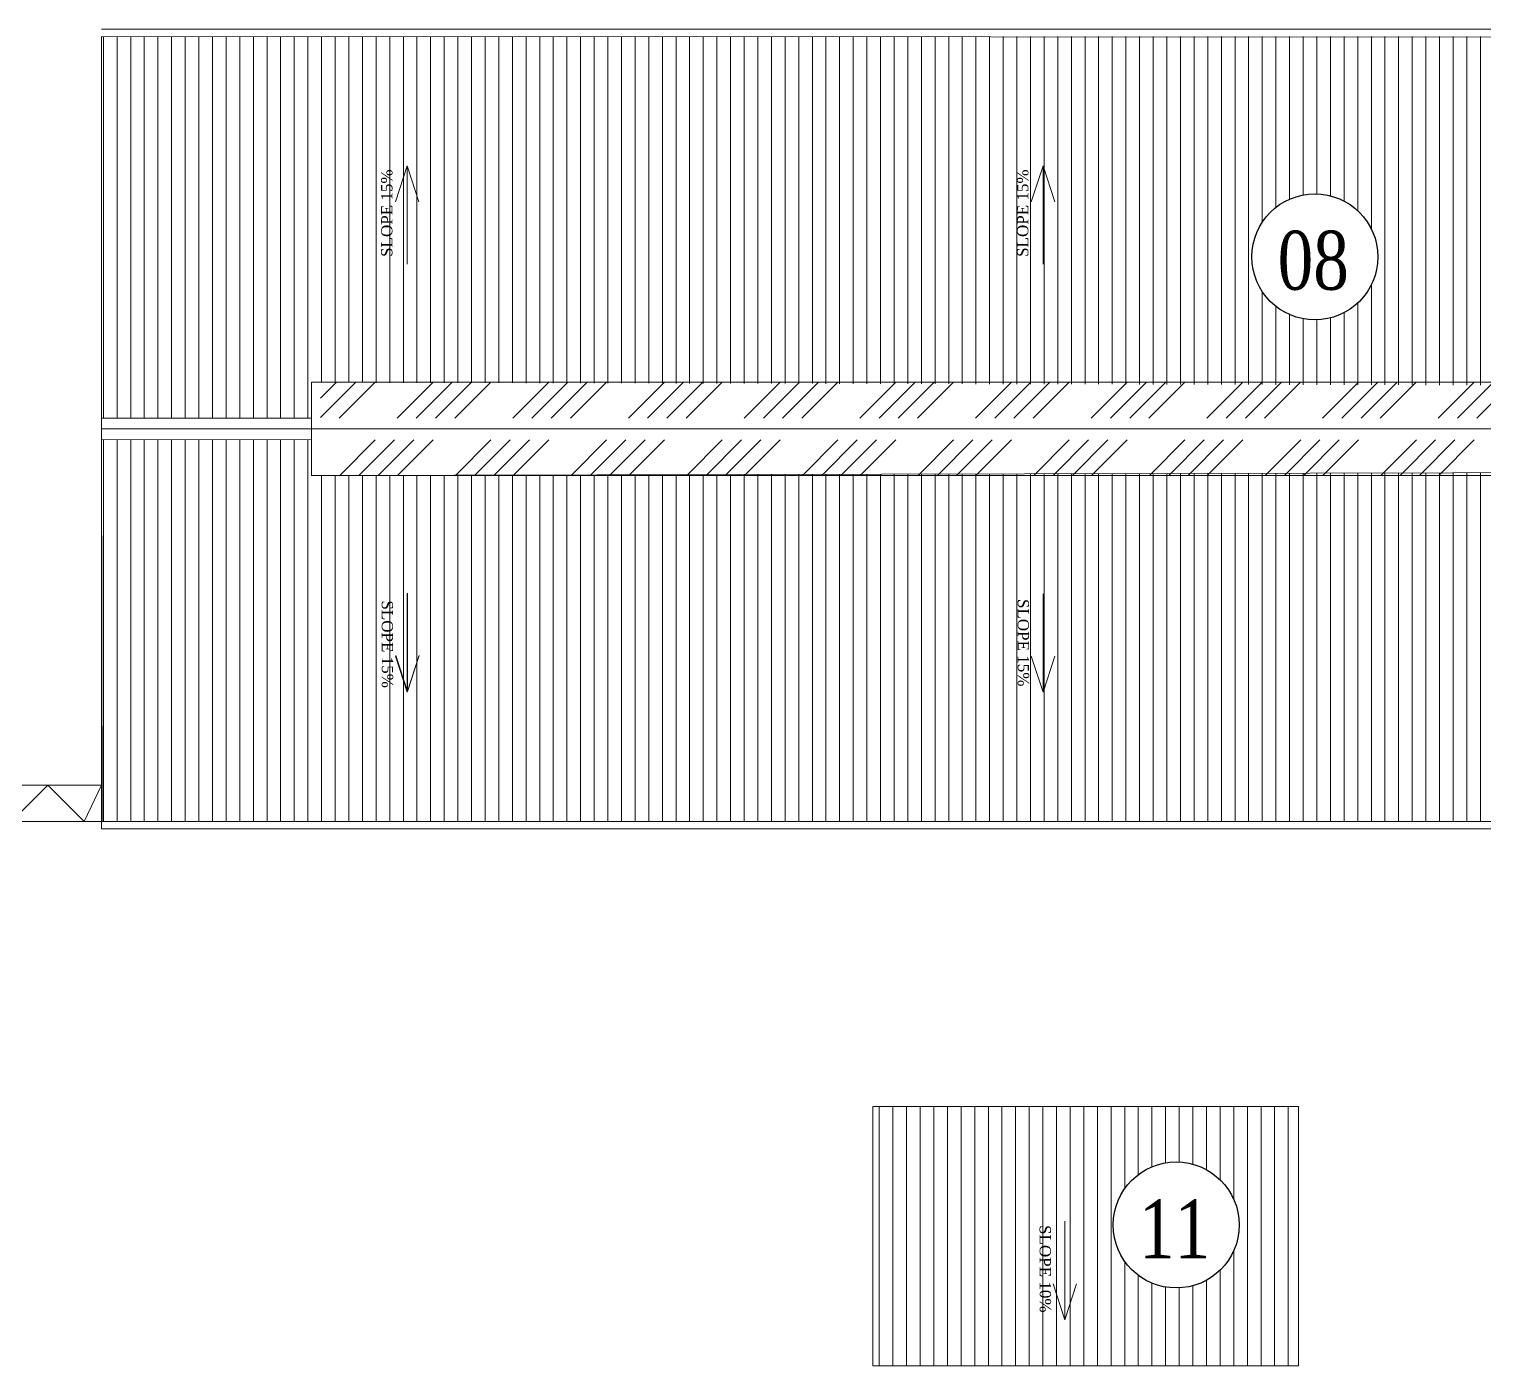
# Model space of a CAD drawing. Header units: inches. Extents: x 315041 to 662841, y -45540 to -35018.
# Drawn here: x 330947 to 331080.4, y -35925.2 to -35802.6 of the extents above; entities that cross this region are included whole.
import ezdxf

# ---------------------------------------------------------------- set-up
doc = ezdxf.new("R2010")
doc.units = ezdxf.units.IN
doc.header["$MEASUREMENT"] = 0
doc.linetypes.add('XRF-A-RF PLAN$0$ACAD_ISO02W100', pattern=[15, 12, -3])
for name, color, linetype in [('CAUTAO', 7, 'Continuous'), ('XRF-A-RF PLAN$0$TL- Steel Platform Structure', 30, 'Continuous'), ('XRF-A-RF PLAN$0$TL-Roof', 60, 'Continuous')]:
    doc.layers.add(name, color=color, linetype=linetype)
for name, color, linetype, lineweight in [('XRF-A-RF PLAN$0$TL-ARCH-BACKGROUND', 252, 'Continuous', 15), ('XRF-A-RF PLAN$0$TL-CSA-AXIS', 252, 'Continuous', 15), ('XRF-A-RF PLAN$0$XRF-A-GF-PLAN$0$TL- Brick wall', 132, 'Continuous', 15)]:
    doc.layers.add(name, color=color, linetype=linetype, lineweight=lineweight)
doc.styles.add('vntimeh.shx', font='vntimeh.shx', dxfattribs={"width": 0.8, "bigfont": 'bigfont.shx'})
doc.styles.add('XRF-A-RF PLAN$0$VNH', font='VHAVAN.TTF', dxfattribs={"height": 150})
pattern_1 = [(90, (340786.3139, -31431.4911), (-1.25, 2e-16), [])]

# ---------------------------------------------------------------- blocks, each defined once
blk = doc.blocks.new('XRF-A-RF PLAN$0$pb')
at = {"layer": 'XRF-A-RF PLAN$0$TL- Steel Platform Structure', "lineweight": 0, "ltscale": 1e-09}
for p, q in [((-2252251, -1332146), (-2261191, -1332146)), ((-2261191, -1332146), (-2260721, -1333146)), ((-2260721, -1332146), (-2260721, -1333146)), ((-2260721, -1333146), (-2259721, -1332146)), ((-2259721, -1332146), (-2259721, -1333146)), ((-2259721, -1332146), (-2258721, -1333146)), ((-2258721, -1332146), (-2258721, -1333146)), ((-2258721, -1333146), (-2257721, -1332146)), ((-2257721, -1332146), (-2257721, -1333146)), ((-2257721, -1332146), (-2256721, -1333146)), ((-2256721, -1332146), (-2256721, -1333146)), ((-2256721, -1333146), (-2255721, -1332146)), ((-2255721, -1332146), (-2255721, -1333146)), ((-2255721, -1332146), (-2254721, -1333146)), ((-2254721, -1332146), (-2254721, -1333146)), ((-2254721, -1333146), (-2253721, -1332146)), ((-2253721, -1332146), (-2252721, -1333146)), ((-2252721, -1333146), (-2252251, -1332146)), ((-2252251, -1333146), (-2261191, -1333146))]:
    blk.add_line(p, q, dxfattribs=at)

msp = doc.modelspace()

# ---------------------------------------------------------------- hatches: boundary and pattern name
at = {"layer": 'XRF-A-RF PLAN$0$TL-ARCH-BACKGROUND', "lineweight": 0, "ltscale": 1e-09}
h = msp.add_hatch(dxfattribs=at)
h.set_pattern_fill('ANSI31', color=256, scale=10, angle=45)
h.set_pattern_definition(pattern_1)
h.paths.add_polyline_path([(330978.7472, -35823.5743), (330978.7658, -35815.2162), (330981.2427, -35815.2217), (330981.2241, -35823.5798)], flags=24)
h.paths.add_polyline_path([(331037.0555, -35823.7038), (331037.0741, -35815.3457), (331039.5509, -35815.3512), (331039.5324, -35823.7093)], flags=24)
h.paths.add_polyline_path([(331095.3638, -35823.8333), (331095.3823, -35815.4752), (331097.8592, -35815.4807), (331097.8406, -35823.8388)], flags=24)
edge = h.paths.add_edge_path()
edge.add_arc((331064.8884, -35823.5337), 5.7764, 0, 360)
h.paths.add_polyline_path([(330972.8817, -35838.3543), (330953.6326, -35838.3115), (330953.7103, -35803.3116), (331116.7931, -35803.3115), (331116.7228, -35835.3737), (330972.889, -35835.0543)])
h = msp.add_hatch(dxfattribs=at)
h.set_pattern_fill('ANSI34', color=256, scale=10, style=0)
h.set_pattern_definition([(45, (340786.314, -31431.491), (-5.303301, 5.303301), []), (45, (340788.082, -31431.491), (-5.303301, 5.303301), []), (45, (340789.8494, -31431.491), (-5.303301, 5.303301), []), (45, (340791.617, -31431.491), (-5.303301, 5.303301), [])])
h.paths.add_polyline_path([(330993.2129, -35835.0115), (330973.7129, -35835.0115), (330973.7129, -35838.3115), (330993.2129, -35838.3115)])
h.paths.add_polyline_path([(331013.2129, -35835.0115), (330993.2129, -35835.0115), (330993.2129, -35838.3115), (331013.2129, -35838.3115)])
h.paths.add_polyline_path([(331033.2129, -35835.0115), (331013.2129, -35835.0115), (331013.2129, -35838.3115), (331033.2129, -35838.3115)])
h.paths.add_polyline_path([(331053.2129, -35835.0115), (331033.2129, -35835.0115), (331033.2129, -35838.3115), (331053.2129, -35838.3115)])
h.paths.add_polyline_path([(331073.2129, -35835.0115), (331053.2129, -35835.0115), (331053.2129, -35838.3115), (331073.2129, -35838.3115)])
h.paths.add_polyline_path([(331115.8803, -35835.0115), (331073.2129, -35835.0115), (331073.2129, -35838.3115), (331115.8803, -35838.3115)])
h.paths.add_polyline_path([(331115.8803, -35840.3115), (331073.2129, -35840.3115), (331073.2129, -35843.5687), (331115.8803, -35843.5687)])
h.paths.add_polyline_path([(331073.2129, -35840.3115), (331053.2129, -35840.3115), (331053.2129, -35843.5687), (331073.2129, -35843.5687)])
h.paths.add_polyline_path([(331053.2129, -35840.3115), (331033.2129, -35840.3115), (331033.2129, -35843.5687), (331053.2129, -35843.5687)])
h.paths.add_polyline_path([(331033.2129, -35840.3115), (331013.2129, -35840.3115), (331013.2129, -35843.5687), (331033.2129, -35843.5687)])
h.paths.add_polyline_path([(331013.2129, -35840.3115), (330993.2129, -35840.3115), (330993.2129, -35843.5687), (331013.2129, -35843.5687)])
h.paths.add_polyline_path([(330993.2129, -35840.3115), (330973.7129, -35840.3115), (330973.7129, -35843.5687), (330993.2129, -35843.5687)])
h = msp.add_hatch(dxfattribs=at)
h.set_pattern_fill('ANSI31', color=256, scale=10, angle=45)
h.set_pattern_definition(pattern_1)
h.paths.add_polyline_path([(330972.8817, -35840.2687), (330953.6326, -35840.3115), (330953.7103, -35875.3114), (331116.7931, -35875.3115), (331116.7228, -35843.2493), (330972.889, -35843.5687)])
h.paths.add_polyline_path([(330980.6417, -35855.1398), (330980.6598, -35863.3094), (330979.0703, -35863.313), (330979.0522, -35855.1433)], flags=24)
h.paths.add_polyline_path([(331038.9499, -35855.0103), (331038.9681, -35863.1799), (331037.3786, -35863.1835), (331037.3604, -35855.0138)], flags=24)
h.paths.add_polyline_path([(331097.2582, -35854.8808), (331097.2764, -35863.0504), (331095.6868, -35863.054), (331095.6687, -35854.8843)], flags=24)
at = {"layer": 'XRF-A-RF PLAN$0$TL-Roof', "lineweight": 0, "ltscale": 1e-09}
h = msp.add_hatch(dxfattribs=at)
h.set_pattern_fill('ANSI31', color=256, scale=10, angle=45)
h.set_pattern_definition([(90, (9053.7001, 995.3109), (-1.25, 2e-16), [])])
h.paths.add_polyline_path([(331024.347, -35901.4281), (331024.347, -35925.2281), (331063.3803, -35925.2281), (331063.3803, -35901.4281)])
h.paths.add_polyline_path([(331057.9498, -35912.3047, -1), (331046.3971, -35912.3047, -1)], flags=16)
h.paths.add_polyline_path([(331048.1025, -35908.603), (331055.9454, -35908.603), (331055.9454, -35916.703), (331048.1025, -35916.703)], flags=8)
h.paths.add_polyline_path([(331040.9432, -35912.4236), (331040.9614, -35920.5932), (331039.3882, -35920.5967), (331039.3701, -35912.4271)], flags=24)

# ---------------------------------------------------------------- linework, layer by layer
at = {"layer": 'CAUTAO', "color": 1, "true_color": 0xfa051e}
for centre in [(331064.8884, -35823.5337), (331052.1734, -35912.3047)]:
    msp.add_circle(centre, 5.7764, dxfattribs=at)
at = {"layer": 'XRF-A-RF PLAN$0$TL-ARCH-BACKGROUND', "lineweight": 0, "ltscale": 1e-09}
for p, q in [((331116.7803, -35802.6448), (330953.6303, -35802.6448)), ((330953.6303, -35803.3115), (330953.6303, -35875.9782)), ((330981.6532, -35815.1727), (330980.5826, -35818.477)), ((330981.6532, -35824.2059), (330981.6532, -35815.1727)), ((330981.6532, -35815.1727), (330982.7237, -35818.477)), ((331039.9616, -35815.1727), (331038.891, -35818.477)), ((331039.9616, -35815.1727), (331041.0321, -35818.477)), ((331039.9616, -35824.2059), (331039.9616, -35815.1727)), ((330953.6303, -35839.3115), (331116.7137, -35839.3115)), ((330981.6532, -35854.4171), (330981.6532, -35863.4502)), ((330981.6866, -35854.3548), (330981.7067, -35863.3879)), ((331039.9616, -35854.4171), (331039.9616, -35863.4502)), ((330981.6532, -35863.4502), (330980.5826, -35860.146)), ((330981.7067, -35863.3879), (330980.6288, -35860.0861)), ((330981.6532, -35863.4502), (330982.7237, -35860.146)), ((330981.7067, -35863.3879), (330982.7699, -35860.0813)), ((331039.9616, -35863.4502), (331038.891, -35860.146)), ((331039.9616, -35863.4502), (331041.0321, -35860.146)), ((330953.6303, -35875.9782), (331116.797, -35875.9782))]:
    msp.add_line(p, q, dxfattribs=at)
for points in [[(330972.8795, -35838.3115), (330953.6303, -35838.3115), (330953.6303, -35803.3115), (331116.7137, -35803.3782), (331116.7137, -35835.0115), (330972.8795, -35835.0115), (330972.8795, -35838.3115)], [(330972.8795, -35835.0115), (331116.7137, -35835.0115), (331116.7137, -35843.5687), (330972.8795, -35843.5687)], [(330972.8817, -35840.2687), (330953.6326, -35840.3115), (330953.7103, -35875.3114), (331116.7931, -35875.3115), (331116.7228, -35843.2493), (330972.889, -35843.5687), (330972.8817, -35840.2687)]]:
    msp.add_lwpolyline(points, close=True, dxfattribs=at)
at = {"layer": 'XRF-A-RF PLAN$0$TL-Roof', "lineweight": 0, "ltscale": 1e-09}
for p, q in [((331041.9714, -35911.9598), (331041.9714, -35920.993)), ((331041.9714, -35920.993), (331040.9008, -35917.6887)), ((331041.9714, -35920.993), (331043.0419, -35917.6887))]:
    msp.add_line(p, q, dxfattribs=at)
at = {"layer": 'XRF-A-RF PLAN$0$XRF-A-GF-PLAN$0$TL- Brick wall', "lineweight": 0}
for p, q in [((331024.347, -35901.4281), (331063.3803, -35901.4281)), ((331024.347, -35925.2281), (331024.347, -35901.4281)), ((331063.3803, -35925.2281), (331024.347, -35925.2281))]:
    msp.add_line(p, q, dxfattribs=at)
msp.add_lwpolyline([(331024.347, -35901.4281), (331063.3803, -35901.4281), (331063.3803, -35925.2281), (331024.347, -35925.2281)], close=True, dxfattribs=at)

# ---------------------------------------------------------------- block references
at = {"layer": 'XRF-A-RF PLAN$0$TL-CSA-AXIS', "lineweight": 0, "xscale": 0.003333333334012423, "yscale": 0.003333333334012423, "zscale": 0.003333333334012423}
msp.add_blockref('XRF-A-RF PLAN$0$pb', (338461.1335, -31431.4911), dxfattribs=at)

# ---------------------------------------------------------------- texts
at = {"linetype": 'XRF-A-RF PLAN$0$ACAD_ISO02W100', "insert": (331039.646, -35920.3378), "char_height": 1.033361, "width": 50.02323, "attachment_point": 9, "rotation": 270.127258, "style": 'XRF-A-RF PLAN$0$VNH'}
msp.add_mtext('{\\f.VnTimeH|b0|i0|c0|p34;slope 10%}', dxfattribs=at)
at = {"layer": 'CAUTAO', "color": 1, "true_color": 0xfa051e, "char_height": 5.4, "attachment_point": 5, "style": 'vntimeh.shx'}
for s, insert in [('\\A1;08', (331064.739, -35823.882)), ('\\A1;11', (331052.024, -35912.653))]:
    msp.add_mtext(s, dxfattribs=dict(at, insert=insert))
at = {"layer": 'XRF-A-RF PLAN$0$TL-ARCH-BACKGROUND', "lineweight": 0, "ltscale": 1e-09, "char_height": 1.033361, "width": 50.02323, "attachment_point": 3, "rotation": 90, "style": 'XRF-A-RF PLAN$0$VNH'}
for insert in [(330979.2753, -35815.5119), (331037.5837, -35815.5119)]:
    msp.add_mtext('{\\f.VnTimeH|b0|i0|c0|p34;slope 15%}', dxfattribs=dict(at, insert=insert))
at = {"layer": 'XRF-A-RF PLAN$0$TL-ARCH-BACKGROUND', "linetype": 'XRF-A-RF PLAN$0$ACAD_ISO02W100', "char_height": 1.033361, "width": 50.02323, "attachment_point": 9, "rotation": 270.127258, "style": 'XRF-A-RF PLAN$0$VNH'}
for insert in [(331037.6363, -35862.9246), (330979.3281, -35863.0541)]:
    msp.add_mtext('{\\f.VnTimeH|b0|i0|c0|p34;slope 15%}', dxfattribs=dict(at, insert=insert))

doc.saveas('drawing.dxf')
